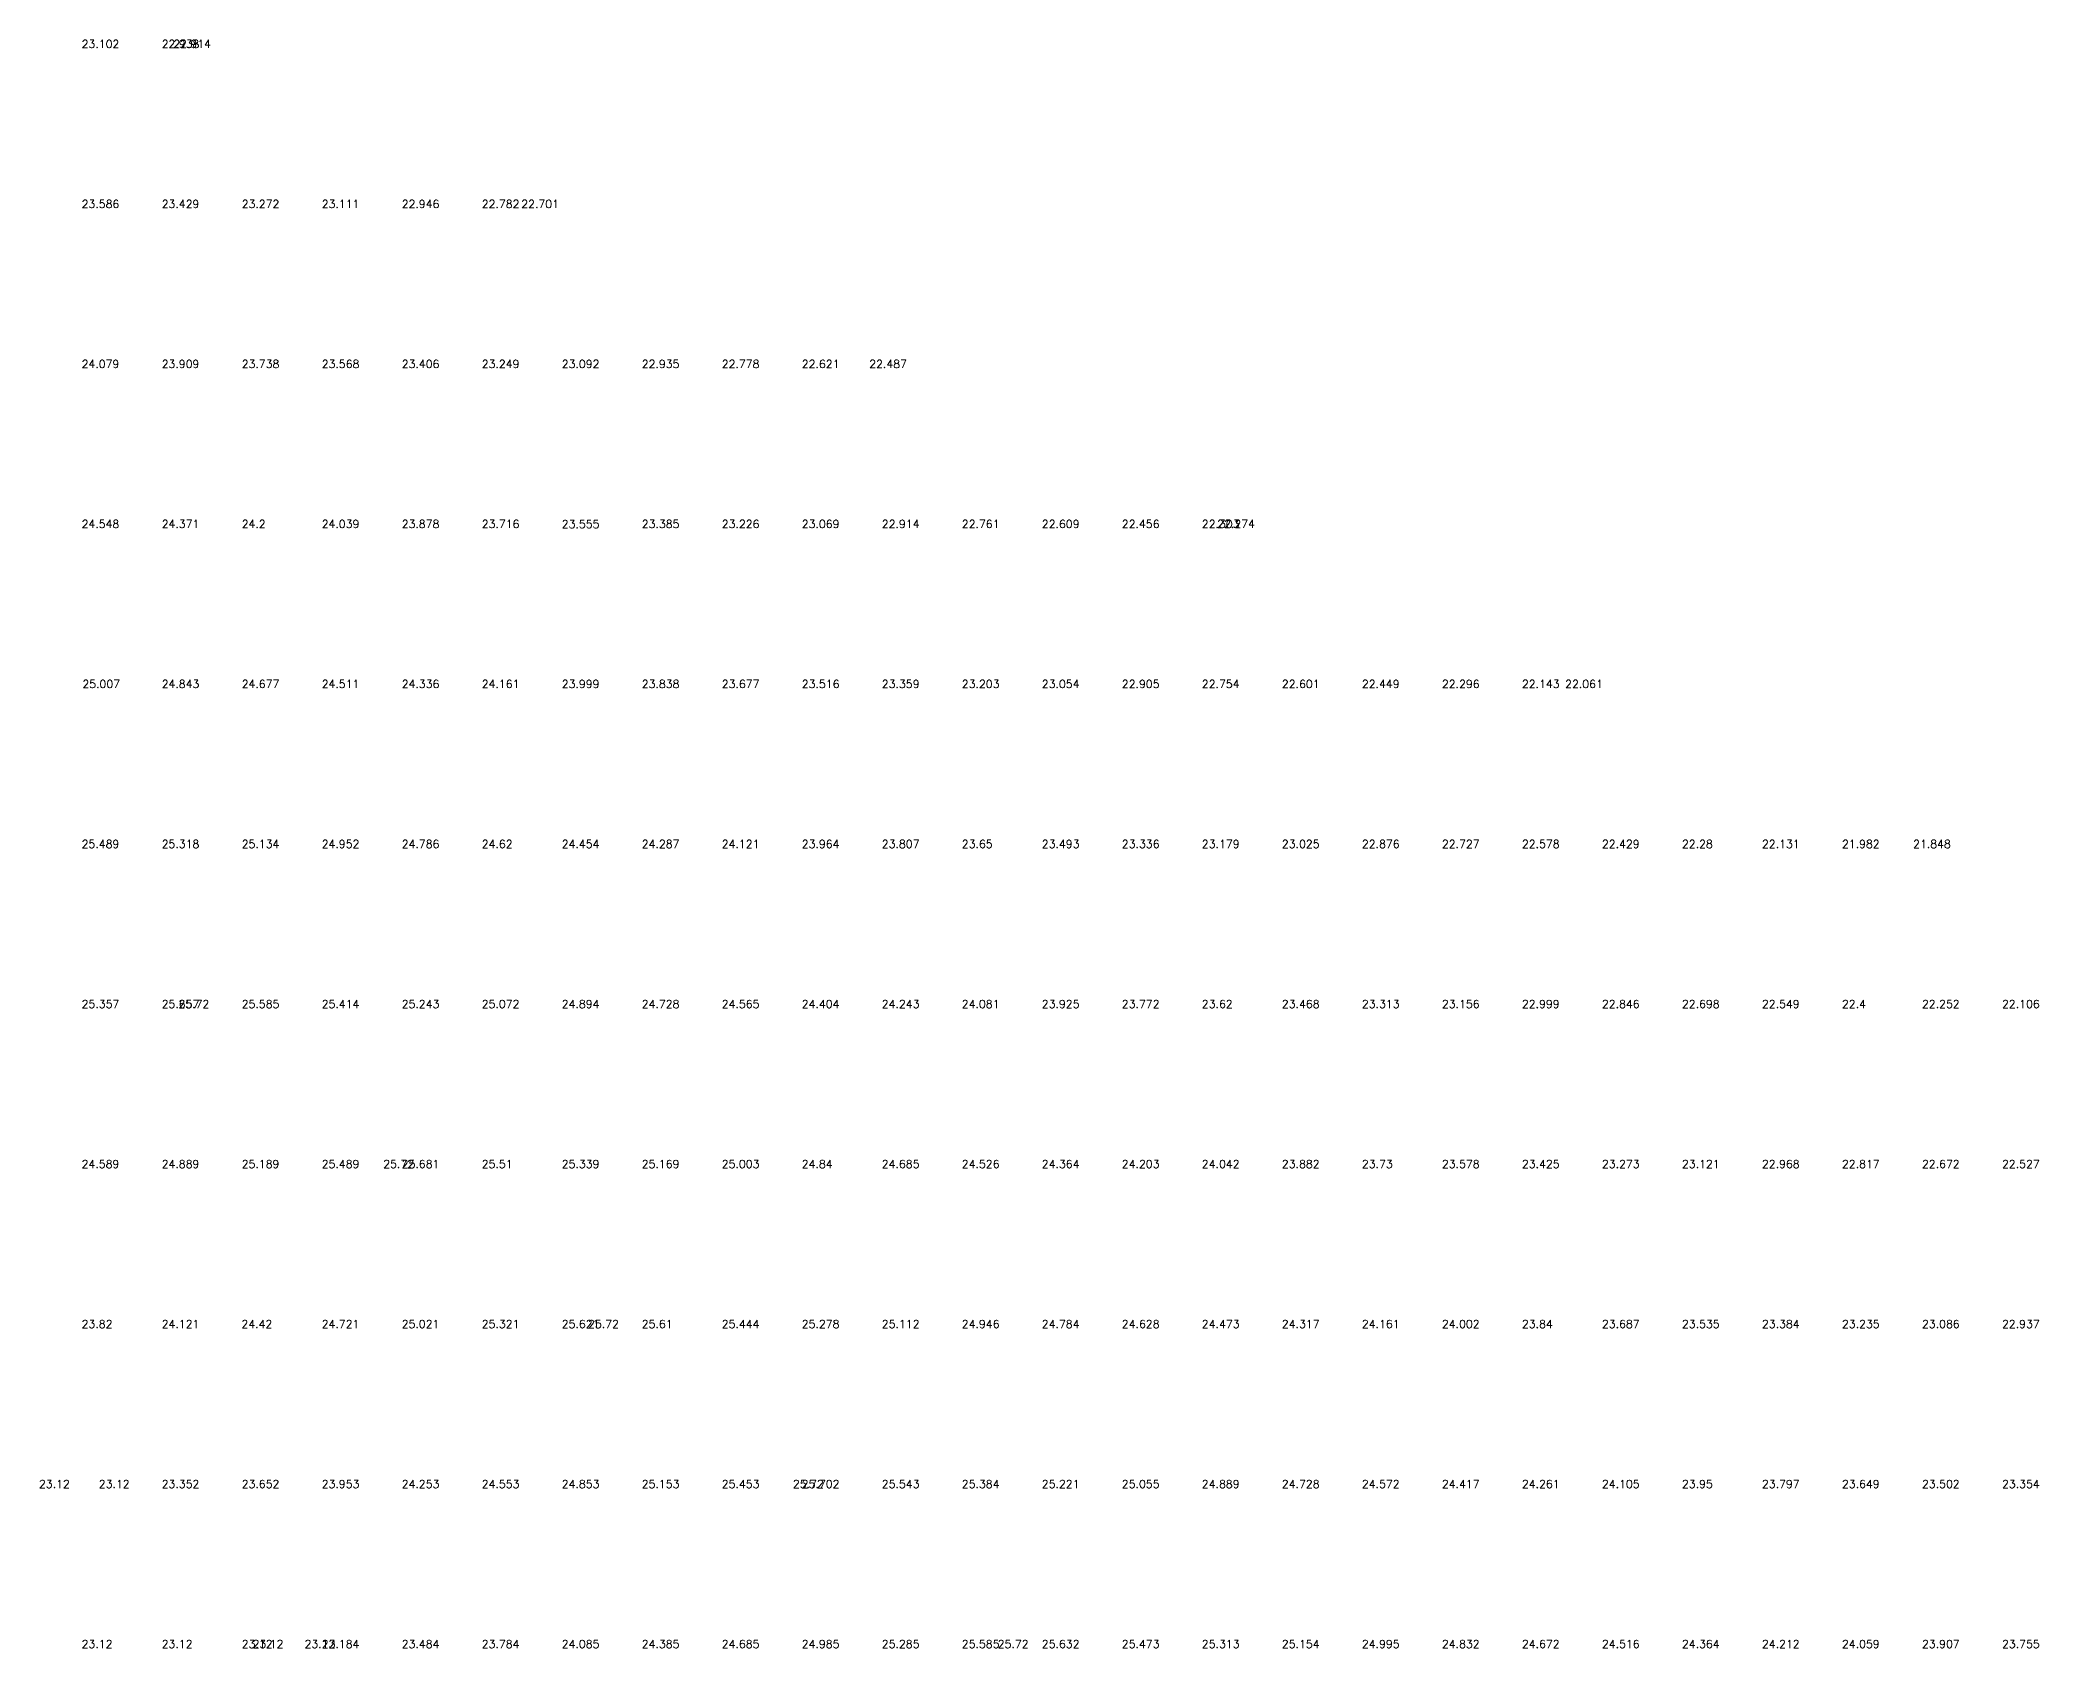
# Model space of a CAD drawing. Extents: x 6821 to 156660, y 8800 to 140150.
# Drawn here: x 81720 to 119195, y 107000 to 137150 of the extents above; entities that cross this region are included whole.
import ezdxf

# ---------------------------------------------------------------- set-up
doc = ezdxf.new("R2010")
doc.units = 0
doc.layers.get('0').update_dxf_attribs({"linetype": 'CONTINUOUS'})
doc.styles.get("Standard").update_dxf_attribs({"font": 'romans.shx', "bigfont": 'hztxt.shx'})

msp = doc.modelspace()

# ---------------------------------------------------------------- texts
for s, p in [('23.102', (82500.62, 137000, 23382.3)), ('22.938', (84000.62, 137000, 23217.87)), ('22.914', (84218.93, 137000, 23193.94)), ('23.586', (82500.62, 134000, 23865.85)), ('23.429', (84000.62, 134000, 23708.97)), ('23.272', (85500.62, 134000, 23552.1)), ('23.111', (87000.62, 134000, 23390.82)), ('22.946', (88500.62, 134000, 23226.39)), ('22.782', (90000.62, 134000, 23061.97)), ('22.701', (90741.97, 134000, 22980.7)), ('24.079', (82500.62, 131000, 24358.9)), ('23.909', (84000.62, 131000, 24188.87)), ('23.738', (85500.62, 131000, 24018.27)), ('23.568', (87000.62, 131000, 23847.67)), ('23.406', (88500.62, 131000, 23685.77)), ('23.249', (90000.62, 131000, 23528.89)), ('23.092', (91500.62, 131000, 23372.01)), ('22.935', (93000.62, 131000, 23215.13)), ('22.778', (94500.62, 131000, 23058.25)), ('22.621', (96000.62, 131000, 22901.37)), ('22.487', (97265.01, 131000, 22767.46)), ('24.548', (82500.62, 128000, 24827.91)), ('24.371', (84000.62, 128000, 24650.74)), ('24.2', (85500.62, 128000, 24480.49)), ('24.039', (87000.62, 128000, 24319.16)), ('23.878', (88500.62, 128000, 24157.82)), ('23.716', (90000.62, 128000, 23996.48)), ('23.555', (91500.62, 127998.33, 23835.39)), ('23.385', (93000.62, 128000, 23664.51)), ('23.226', (94500.62, 128000, 23505.68)), ('23.069', (96000.62, 128000, 23348.8)), ('22.914', (97500.62, 128000, 23193.95)), ('22.761', (99000.62, 128000, 23041.33)), ('22.609', (100500.62, 128000, 22888.71)), ('22.456', (102000.62, 128000, 22736.09)), ('22.303', (103500.62, 128000, 22583.47)), ('22.274', (103788.06, 128000, 22554.22)), ('25.007', (82513.87, 125000, 25287.1)), ('24.843', (84000.62, 125000, 25122.57)), ('24.677', (85500.62, 125000, 24956.56)), ('24.511', (87000.62, 125000, 24790.56)), ('24.336', (88500.62, 125000, 24615.78)), ('24.161', (90000.62, 125000, 24440.75)), ('23.999', (91500.62, 125000, 24279.41)), ('23.838', (93000.62, 125000, 24118.08)), ('23.677', (94500.62, 125000, 23956.74)), ('23.516', (96000.62, 125000, 23796.23)), ('23.359', (97500.62, 125000, 23639.35)), ('23.203', (99000.62, 125000, 23483.12)), ('23.054', (100500.62, 125000, 23334.18)), ('22.905', (102000.62, 125000, 23185.24)), ('22.754', (103500.62, 125000, 23033.93)), ('22.601', (105000.62, 125000, 22881.31)), ('22.449', (106500.62, 125000, 22728.69)), ('22.296', (108000.62, 125000, 22576.07)), ('22.143', (109500.62, 125000, 22423.45)), ('22.061', (110311.1, 125000, 22340.99)), ('25.489', (82500.62, 122000, 25769.18)), ('25.318', (84000.62, 122000, 25598.23)), ('25.134', (85500.62, 122000, 25414.06)), ('24.952', (87000.62, 122000, 25231.51)), ('24.786', (88500.62, 122000, 25065.51)), ('24.62', (90000.62, 122000, 24899.5)), ('24.454', (91500.62, 122000, 24733.5)), ('24.287', (93000.62, 122000, 24567.5)), ('24.121', (94500.62, 122000, 24401.49)), ('23.964', (96000.62, 122000, 24243.66)), ('23.807', (97500.62, 122000, 24086.78)), ('23.65', (99000.62, 122000, 23929.9)), ('23.493', (100500.62, 122000, 23773.02)), ('23.336', (102000.62, 122000, 23616.15)), ('23.179', (103500.62, 122000, 23459.27)), ('23.025', (105000.62, 122000, 23304.8)), ('22.876', (106500.62, 122000, 23155.86)), ('22.727', (108000.62, 122000, 23006.92)), ('22.578', (109500.62, 122000, 22857.98)), ('22.429', (111000.62, 122000, 22709.04)), ('22.28', (112500.62, 122000, 22560.1)), ('22.131', (114000.62, 122000, 22411.16)), ('21.982', (115500.62, 122000, 22262.22)), ('21.848', (116834.14, 122000, 22127.75)), ('25.357', (82500.62, 119000, 25637.07)), ('25.657', (84000.62, 119000, 25937.2)), ('25.72', (84314.47, 119000, 26000)), ('25.585', (85500.62, 119000, 25864.86)), ('25.414', (87000.62, 119000, 25693.96)), ('25.243', (88500.62, 119000, 25523.07)), ('25.072', (90000.62, 119000, 25352.17)), ('24.894', (91500.62, 119000, 25174.45)), ('24.728', (93000.62, 119000, 25008.45)), ('24.565', (94500.62, 119000, 24845.27)), ('24.404', (96000.62, 119000, 24683.94)), ('24.243', (97500.62, 119000, 24522.6)), ('24.081', (99000.62, 119000, 24361.26)), ('23.925', (100500.62, 119000, 24204.73)), ('23.772', (102000.62, 119000, 24052.43)), ('23.62', (103500.62, 119000, 23900.14)), ('23.468', (105000.62, 119000, 23747.84)), ('23.313', (106500.62, 119000, 23592.94)), ('23.156', (108000.62, 119000, 23436.06)), ('22.999', (109500.62, 119000, 23279.18)), ('22.846', (111000.62, 119000, 23126.49)), ('22.698', (112500.62, 119000, 22977.55)), ('22.549', (114000.62, 119000, 22828.61)), ('22.4', (115500.62, 119000, 22679.67)), ('22.252', (117000.62, 119000, 22531.95)), ('22.106', (118500.62, 119000, 22386.25)), ('24.589', (82500.62, 116000, 24868.75)), ('24.889', (84000.62, 116000, 25168.89)), ('25.189', (85500.62, 116000, 25469.02)), ('25.489', (87000.62, 116000, 25769.16)), ('25.72', (88154.3, 116000, 26000)), ('25.681', (88500.62, 116000, 25960.54)), ('25.51', (90000.62, 116000, 25789.65)), ('25.339', (91500.62, 116000, 25618.75)), ('25.169', (93000.62, 116000, 25449.4)), ('25.169', (93000.62, 116000, 25449.4)), ('25.003', (94500.62, 116000, 25283.4)), ('24.84', (96000.62, 116000, 25120.31)), ('24.685', (97500.62, 116000, 24964.54)), ('24.526', (99000.62, 116000, 24805.53)), ('24.364', (100500.62, 116000, 24644.19)), ('24.203', (102000.62, 116000, 24482.86)), ('24.042', (103500.62, 116000, 24321.52)), ('23.882', (105000.62, 116000, 24162.26)), ('23.73', (106500.62, 116000, 24009.96)), ('23.578', (108000.62, 116000, 23857.66)), ('23.425', (109500.62, 116000, 23705.37)), ('23.273', (111000.62, 116000, 23553.07)), ('23.121', (112500.62, 116000, 23400.77)), ('22.968', (114000.62, 116000, 23248.48)), ('22.817', (115500.62, 116000, 23097.12)), ('22.672', (117000.62, 116000, 22952.06)), ('22.527', (118500.62, 116000, 22806.62)), ('23.82', (82500.62, 113000, 24100.45)), ('24.121', (84000.62, 113000, 24400.58)), ('24.42', (85497.05, 113000, 24700)), ('24.721', (87000.62, 113000, 25000.85)), ('25.021', (88500.62, 113000, 25300.98)), ('25.321', (90000.62, 113000, 25601.12)), ('25.621', (91500.62, 113000, 25901.25)), ('25.72', (91994.12, 113000, 26000)), ('25.61', (93000.62, 113000, 25890.35)), ('25.444', (94500.62, 113000, 25724.35)), ('25.278', (96000.62, 113000, 25558.34)), ('25.112', (97500.62, 113000, 25392.34)), ('24.946', (99000.62, 113000, 25226.34)), ('24.784', (100500.62, 113000, 25064.26)), ('24.628', (102000.62, 113000, 24908.48)), ('24.473', (103500.62, 113000, 24752.7)), ('24.317', (105000.62, 113000, 24596.93)), ('24.161', (106500.62, 113000, 24441.15)), ('24.002', (108000.62, 113000, 24281.78)), ('23.84', (109500.62, 113000, 24120.44)), ('23.687', (111000.62, 113000, 23967.49)), ('23.535', (112500.62, 113000, 23815.19)), ('23.384', (114000.62, 113000, 23663.5)), ('23.235', (115500.62, 113000, 23514.56)), ('23.086', (117000.62, 113000, 23365.62)), ('22.937', (118500.62, 113000, 23216.68)), ('23.12', (81700.63, 110000, 23400)), ('23.12', (82822.93, 110000, 23400)), ('23.352', (84000.62, 110000, 23632.27)), ('23.652', (85500.62, 110000, 23932.41)), ('23.953', (87000.62, 110000, 24232.54)), ('24.253', (88500.62, 110000, 24532.68)), ('24.553', (90000.62, 110000, 24832.81)), ('24.853', (91500.62, 110000, 25132.94)), ('25.153', (93000.62, 110000, 25433.08)), ('25.453', (94500.62, 110000, 25733.21)), ('25.72', (95833.95, 110000, 26000)), ('25.702', (96000.62, 110000, 25982.29)), ('25.543', (97500.62, 110000, 25822.9)), ('25.384', (99000.62, 110000, 25663.51)), ('25.221', (100500.62, 110000, 25501.28)), ('25.221', (100500.62, 110000, 25501.28)), ('25.055', (102000.62, 110000, 25335.28)), ('24.889', (103500.62, 110000, 25169.28)), ('24.728', (105000.62, 110000, 25008.2)), ('24.572', (106500.62, 110000, 24852.43)), ('24.417', (108000.62, 110000, 24696.65)), ('24.261', (109500.62, 110000, 24540.87)), ('24.105', (111000.62, 110000, 24385.09)), ('23.95', (112500.62, 110000, 24229.61)), ('23.797', (114000.62, 110000, 24077.31)), ('23.649', (115500.62, 110000, 23928.67)), ('23.502', (117000.62, 110000, 23782.22)), ('23.354', (118500.62, 110000, 23634.13)), ('23.12', (82500.62, 107000, 23400)), ('23.12', (84000.62, 107000, 23400)), ('23.12', (85500.62, 107000, 23400)), ('23.12', (85705.06, 107000, 23400)), ('23.12', (86679.63, 107000, 23400)), ('23.184', (87000.62, 107000, 23464.23)), ('23.484', (88500.62, 107000, 23764.36)), ('23.784', (90000.62, 107000, 24064.5)), ('24.085', (91500.62, 107000, 24364.63)), ('24.385', (93000.62, 107000, 24664.77)), ('24.685', (94500.62, 107000, 24964.9)), ('24.985', (96000.62, 107000, 25265.04)), ('25.285', (97500.62, 107000, 25565.17)), ('25.585', (99000.62, 107000, 25865.31)), ('25.72', (99673.77, 107000, 26000)), ('25.632', (100500.62, 107000, 25912.14)), ('25.473', (102000.62, 107000, 25752.75)), ('25.313', (103500.62, 107000, 25593.36)), ('25.154', (105000.62, 107000, 25433.97)), ('24.995', (106500.62, 107000, 25274.58)), ('24.832', (108000.62, 107000, 25112.22)), ('24.832', (108000.62, 107000, 25112.22)), ('24.672', (109500.62, 107000, 24952.15)), ('24.516', (111000.62, 107000, 24796.37)), ('24.364', (112500.62, 107000, 24644.03)), ('24.212', (114000.62, 107000, 24491.73)), ('24.059', (115500.62, 107000, 24339.43)), ('23.907', (117000.62, 107000, 24187.14)), ('23.755', (118500.62, 107000, 24034.84))]:
    msp.add_text(s, height=150).set_placement(p)

doc.saveas('drawing.dxf')
